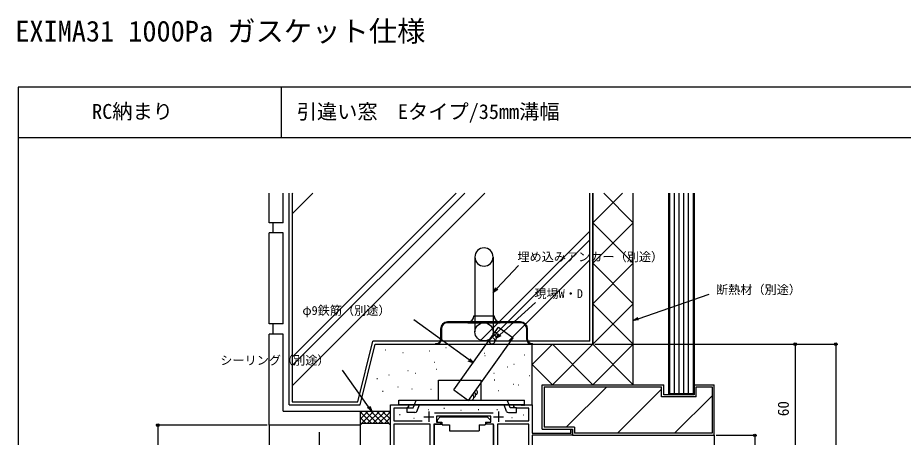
# Model space of a CAD drawing. Units: millimetres, scale not verified. Extents: x -437 to 438, y -681 to 678.
# Drawn here: x -436.9 to 0.6, y 471 to 678.4 of the extents above; entities that cross this region are included whole.
import ezdxf
from ezdxf.enums import TextEntityAlignment as Align

# ---------------------------------------------------------------- set-up
doc = ezdxf.new("R2010")
doc.units = ezdxf.units.MM
doc.header["$LTSCALE"] = 4
for name, color, linetype in [('0-1_USER1', 3, 'Continuous'), ('0-2_YKK_11', 7, 'Continuous'), ('0-3_YKK_12', 2, 'Continuous'), ('0-4_YKK_13', 4, 'Continuous'), ('0-5_YKK_D', 6, 'Continuous'), ('0-6_YKK_ZWAK', 7, 'Continuous'), ('0-7_YSS_K', 3, 'Continuous'), ('0-8_YSS_KE', 3, 'Continuous')]:
    doc.layers.add(name, color=color, linetype=linetype)
doc.styles.add('ＭＳ ゴシック', font='')
doc.styles.get('ＭＳ ゴシック').set_extended_font_data('MS Gothic')

msp = doc.modelspace()

# ---------------------------------------------------------------- linework, layer by layer
at = {"layer": '0-2_YKK_11'}
for p, q in [((-233.774, 483.73), (-233.774, 478.73)), ((-231.082, 483.16), (-202.072, 483.16)), ((-199.374, 483.73), (-199.374, 478.73)), ((-236.274, 481.23), (-231.274, 481.23)), ((-201.874, 481.23), (-196.874, 481.23))]:
    msp.add_line(p, q, dxfattribs=at)
for points in [[(-233.224, 477.53), (-251.144, 477.53), (-251.144, 457.03), (-252.774, 457.03), (-252.774, 487.03), (-243.774, 487.03), (-243.774, 486.03), (-244.866, 485.4), (-251.144, 485.4), (-251.144, 479.16), (-237.125, 479.16)], [(-196.024, 479.16), (-184.404, 479.16), (-184.404, 485.4), (-190.683, 485.4), (-191.774, 486.03), (-191.774, 487.03), (-188.233, 487.03), (-188.049, 486.91), (-187.499, 486.91), (-187.316, 487.03), (-187.233, 487.03), (-187.049, 486.91), (-186.499, 486.91), (-186.316, 487.03), (-182.774, 487.03), (-182.774, 473.03), (-163.674, 473.03), (-163.674, 475.03), (-162.774, 475.03), (-162.774, 472.03), (-182.774, 472.03), (-182.774, 457.03)], [(-201.824, 457.03), (-201.824, 477.53), (-205.174, 477.53), (-205.174, 478.53), (-203.174, 478.53), (-203.174, 481.53), (-229.974, 481.53), (-229.974, 478.53), (-227.974, 478.53), (-227.974, 477.53), (-231.324, 477.53), (-231.324, 457.03)], [(-233.224, 457.03), (-233.224, 477.53)], [(-184.404, 457.03), (-184.404, 477.53), (-199.924, 477.53), (-199.924, 457.03)]]:
    msp.add_lwpolyline(points, dxfattribs=at)
at = {"layer": '0-3_YKK_12'}
msp.add_line((-244.274, 487.03), (-191.274, 487.03), dxfattribs=at)
at = {"layer": '0-4_YKK_13'}
for p, q in [((-211.025, 560.132), (-211.025, 523.132)), ((-202.025, 560.132), (-202.025, 523.132)), ((-211.525, 531.032), (-201.525, 531.032)), ((-214.525, 528.032), (-224.525, 528.032)), ((-214.525, 527.632), (-224.525, 527.632)), ((-198.525, 528.032), (-214.525, 528.032)), ((-214.525, 527.632), (-198.525, 527.632)), ((-188.525, 528.032), (-198.525, 528.032)), ((-188.525, 527.632), (-198.525, 527.632)), ((-228.025, 524.532), (-228.025, 519.432)), ((-227.625, 524.532), (-227.625, 519.432)), ((-185.425, 519.432), (-185.425, 524.532)), ((-185.025, 519.432), (-185.025, 524.532)), ((-230.525, 517.432), (-230.525, 517.032)), ((-230.525, 517.432), (-230.025, 517.432)), ((-230.525, 517.032), (-230.025, 517.032)), ((-230.025, 517.032), (-183.025, 517.032)), ((-183.025, 517.432), (-182.525, 517.432)), ((-183.025, 517.032), (-182.525, 517.032)), ((-182.525, 517.032), (-182.525, 517.432)), ((-208.07, 499.33), (-208.07, 489.33)), ((-186.57, 487.03), (-248.57, 487.03)), ((-240.964, 487.03), (-240.035, 489.33)), ((-239.766, 483.856), (-238.484, 487.03)), ((-195.375, 483.855), (-196.657, 487.03)), ((-194.177, 487.03), (-195.106, 489.33)), ((-186.57, 487.03), (-186.57, 489.33)), ((-240.694, 483.23), (-244.57, 483.23)), ((-231.222, 477.23), (-231.222, 465.53)), ((-230.922, 477.53), (-227.283, 477.53)), ((-228.172, 481.13), (-229.772, 479.53)), ((-229.772, 479.53), (-229.772, 478.53)), ((-229.772, 478.53), (-227.372, 478.53)), ((-228.172, 481.13), (-204.972, 481.13)), ((-227.231, 477.23), (-223.572, 477.23)), ((-208.913, 477.23), (-205.913, 477.23)), ((-208.913, 477.23), (-208.913, 474.23)), ((-202.227, 477.529), (-205.865, 477.529)), ((-205.772, 478.53), (-203.372, 478.53)), ((-204.972, 481.13), (-203.372, 479.53)), ((-203.372, 479.53), (-203.372, 478.53)), ((-201.927, 477.229), (-201.928, 465.53))]:
    msp.add_line(p, q, dxfattribs=at)
for points in [[(-229.07, 489.33), (-229.07, 499.33), (-208.07, 499.33)], [(-248.57, 487.03), (-248.57, 489.33), (-186.57, 489.33)], [(-244.57, 483.23), (-244.57, 485.53), (-241.57, 485.53), (-240.964, 487.03)], [(-194.447, 483.23), (-190.571, 483.23), (-190.571, 485.53), (-193.571, 485.53), (-194.177, 487.03)], [(-227.372, 478.53), (-227.372, 478.03), (-227.231, 477.23)], [(-223.572, 477.23), (-223.572, 474.23), (-208.913, 474.23)], [(-205.772, 478.53), (-205.772, 478.03), (-205.913, 477.23)]]:
    msp.add_lwpolyline(points, dxfattribs=at)
msp.add_circle((-206.525, 523.132), 4.5, dxfattribs=at)
for centre, radius, start, end in [((-206.525, 560.132), 4.5, 0, 180), ((-206.525, 560.132), 4.5, 180, 0), ((-214.525, 531.032), 3, 270, 0), ((-198.525, 531.032), 3, 180, 270), ((-224.525, 524.532), 3.5, 90, 180), ((-224.525, 524.532), 3.1, 90, 180), ((-188.525, 524.532), 3.5, 0, 90), ((-188.525, 524.532), 3.1, 0, 90), ((-230.025, 519.432), 2.4, 270, 0), ((-230.025, 519.432), 2, 270, 0), ((-183.025, 519.432), 2.4, 180, 270), ((-183.025, 519.432), 2, 180, 270), ((-240.694, 484.23), 1, 270.00087, 338.00572), ((-194.447, 484.23), 1, 201.99428, 269.99913), ((-230.922, 477.23), 0.3, 90, 180), ((-202.227, 477.229), 0.3, 359.99647, 89.99647)]:
    msp.add_arc(centre, radius, start, end, dxfattribs=at)
at = {"layer": '0-5_YKK_D'}
for p, q in [((-151.775, 517.032), (-51.776, 517.032)), ((-151.775, 517.032), (-31.776, 517.032)), ((-52.776, 517.032), (-52.776, 457.03)), ((-32.776, 517.032), (-32.776, -132.97)), ((-313.772, 477.032), (-368.772, 477.032)), ((-367.772, 477.032), (-367.772, 457.03)), ((-91.776, 472.03), (-71.776, 472.03)), ((-72.776, 472.03), (-72.776, 457.03))]:
    msp.add_line(p, q, dxfattribs=at)
for points in [[(-202.025, 542.671), (-200.28, 544.53), (-189.519, 555.995)], [(-199.781, 544.063), (-202.025, 542.671), (-200.778, 544.998)], [(-132.775, 528.829), (-130.365, 529.664), (-95.277, 541.83)], [(-200.583, 519.963), (-198.694, 521.676), (-181.085, 537.648)], [(-130.142, 529.019), (-132.775, 528.829), (-130.589, 530.31)], [(-211.879, 507.767), (-213.939, 509.27), (-241.146, 529.121)], [(-198.235, 521.17), (-200.583, 519.963), (-199.153, 522.182)], [(-213.536, 509.822), (-211.879, 507.767), (-214.341, 508.718)], [(-262.055, 484.032), (-263.541, 486.104), (-276.509, 504.181)], [(-262.986, 486.502), (-262.055, 484.032), (-264.096, 485.705)], [(-287.772, 457.027), (-287.772, 464.024), (-287.772, 473.622)]]:
    msp.add_lwpolyline(points, dxfattribs=at)
for centre in [(-52.776, 517.032), (-32.776, 517.032), (-367.772, 477.032), (-72.776, 472.03)]:
    msp.add_circle(centre, 0.637, dxfattribs=at)
at = {"layer": '0-6_YKK_ZWAK'}
for p, q in [((-436.8, 644), (-436.8, -681)), ((438.2, 644), (-436.8, 644)), ((-306.8, 644), (-306.8, 619)), ((438.2, 619), (-436.8, 619))]:
    msp.add_line(p, q, dxfattribs=at)
at = {"layer": '0-7_YSS_K'}
for p, q in [((-301.275, 591.629), (-301.275, 488.532)), ((-220.334, 591.629), (-301.275, 510.689)), ((-300.944, 591.629), (-301.275, 591.299)), ((-216.091, 591.629), (-301.275, 506.446)), ((-291.045, 591.629), (-301.275, 581.399)), ((-206.192, 591.629), (-301.275, 496.546)), ((-154.275, 518.532), (-154.275, 591.629)), ((-152.775, 577.032), (-138.177, 591.629)), ((-132.775, 577.032), (-147.373, 591.629)), ((-112.476, 492.53), (-112.476, 591.629)), ((-110.176, 492.53), (-110.176, 591.629)), ((-107.876, 492.53), (-107.876, 591.629)), ((-105.576, 492.53), (-105.576, 591.629)), ((-132.775, 557.032), (-152.775, 577.032)), ((-152.775, 557.032), (-132.775, 577.032)), ((-154.275, 572.836), (-208.579, 518.532)), ((-154.275, 568.593), (-204.336, 518.532)), ((-154.275, 558.694), (-194.437, 518.532)), ((-132.775, 537.032), (-152.775, 557.032)), ((-152.775, 537.032), (-132.775, 557.032)), ((-152.775, 517.032), (-132.775, 537.032)), ((-132.775, 517.032), (-152.775, 537.032)), ((-199.383, 525.448), (-192.061, 520.213)), ((-268.946, 488.532), (-261.446, 518.532)), ((-154.275, 518.532), (-261.446, 518.532)), ((-214.212, 489.23), (-192.061, 520.213)), ((-182.774, 487.03), (-182.774, 517.032)), ((-182.774, 507.031), (-172.775, 517.032)), ((-152.773, 497.03), (-172.775, 517.032)), ((-172.775, 497.03), (-152.775, 517.032)), ((-152.776, 497.03), (-132.775, 517.032)), ((-132.775, 497.032), (-152.775, 517.032)), ((-255.227, 514.187), (-255.027, 514.187)), ((-246.616, 512.94), (-246.416, 512.94)), ((-233.694, 513.784), (-233.494, 513.784)), ((-225.443, 515.394), (-225.243, 515.394)), ((-206.325, 512.577), (-206.125, 512.577)), ((-231.078, 508.149), (-230.878, 508.149)), ((-206.147, 511.537), (-205.947, 511.537)), ((-186.731, 511.771), (-186.531, 511.771)), ((-244.158, 504.125), (-243.958, 504.125)), ((-230.007, 504.665), (-229.807, 504.665)), ((-194.918, 505.835), (-194.718, 505.835)), ((-191.836, 507.143), (-191.636, 507.143)), ((-172.773, 497.03), (-182.774, 507.031)), ((-259.453, 500.1), (-259.253, 500.1)), ((-253.617, 501.911), (-253.417, 501.911)), ((-240.534, 502.794), (-240.334, 502.794)), ((-201.697, 502.716), (-201.497, 502.716)), ((-201.468, 499.519), (-201.268, 499.519)), ((-184.189, 501.508), (-183.989, 501.508)), ((-249.189, 496.01), (-248.989, 496.01)), ((-242.171, 495.074), (-241.971, 495.074)), ((-232.814, 494.84), (-232.614, 494.84)), ((-221.533, 494.464), (-214.212, 489.23)), ((-192.037, 497.282), (-191.837, 497.282)), ((-189.538, 496.946), (-189.338, 496.946)), ((-176.774, 496.03), (-118.774, 496.03)), ((-176.774, 496.03), (-176.774, 476.03)), ((-165.912, 476.03), (-145.912, 496.03)), ((-140.627, 473.03), (-118.774, 494.883)), ((-118.774, 491.03), (-118.774, 496.03)), ((-101.774, 491.03), (-101.774, 496.03)), ((-101.774, 496.03), (-93.774, 496.03)), ((-93.774, 496.03), (-93.774, 473.03)), ((-256.635, 493.861), (-256.435, 493.861)), ((-199.597, 494.138), (-199.397, 494.138)), ((-101.774, 491.03), (-118.774, 491.03)), ((-112.343, 473.03), (-93.774, 491.599)), ((-301.275, 488.532), (-268.946, 488.532)), ((-267.772, 484.032), (-252.772, 484.032)), ((-267.772, 477.176), (-260.917, 484.031)), ((-267.772, 480.004), (-263.745, 484.031)), ((-267.772, 482.833), (-266.574, 484.031)), ((-267.772, 483.688), (-262.116, 478.031)), ((-265.287, 484.031), (-259.287, 478.031)), ((-264.088, 478.031), (-258.088, 484.031)), ((-262.459, 484.031), (-256.459, 478.031)), ((-261.26, 478.031), (-255.26, 484.031)), ((-259.63, 484.031), (-253.63, 478.031)), ((-258.432, 478.031), (-252.775, 483.688)), ((-256.802, 484.031), (-252.775, 480.004)), ((-253.974, 484.031), (-252.775, 482.833)), ((-248.237, 482.292), (-248.037, 482.292)), ((-234.04, 484.777), (-233.84, 484.777)), ((-226.321, 485.487), (-226.121, 485.487)), ((-218.069, 484.422), (-217.869, 484.422)), ((-209.373, 484.777), (-209.173, 484.777)), ((-200.145, 484.777), (-199.945, 484.777)), ((-187.19, 482.204), (-186.99, 482.204)), ((-312.772, 477.032), (-312.772, 217.03)), ((-267.772, 480.86), (-264.944, 478.031)), ((-266.772, 478.031), (-267.772, 477.031)), ((-267.772, 477.032), (-267.772, 446.524)), ((-266.772, 478.031), (-253.775, 478.031)), ((-255.603, 478.031), (-252.775, 480.86)), ((-253.775, 478.031), (-252.775, 477.031)), ((-241.228, 480.518), (-241.028, 480.518)), ((-192.869, 480.784), (-192.669, 480.784)), ((-161.774, 476.03), (-176.774, 476.03)), ((-161.774, 476.03), (-161.774, 473.03)), ((-93.774, 473.03), (-161.774, 473.03)), ((-92.776, 472.03), (-92.776, 217.03))]:
    msp.add_line(p, q, dxfattribs=at)
for points in [[(-102.776, 591.629), (-102.776, 492.03), (-115.276, 492.03), (-115.276, 591.629)], [(-103.276, 591.629), (-103.276, 492.53), (-114.776, 492.53), (-114.776, 591.629)], [(-221.533, 494.464), (-208.954, 512.06), (-199.383, 525.448)]]:
    msp.add_lwpolyline(points, dxfattribs=at)
for centre, start, end in [((-201.3, 521.439), 304.43628, 118.90478), ((-201.947, 520.086), 304.43628, 92.97159), ((-202.594, 518.733), 150.1514, 70.27066), ((-211.318, 493.278), 294.43687, 54.43687), ((-213.063, 490.838), 234.43687, 54.43687), ((-212.19, 492.058), 294.43687, 54.43687)]:
    msp.add_arc(centre, 1.5, start, end, dxfattribs=at)
at = {"layer": '0-8_YSS_KE'}
for p, q in [((-312.773, 577.031), (-312.773, 591.629)), ((-305.773, 577.031), (-305.773, 591.629)), ((-302.775, 487.032), (-302.775, 591.629)), ((-152.775, 517.032), (-152.775, 591.629)), ((-152.775, 591.629), (-152.775, 517.032)), ((-132.775, 497.03), (-132.775, 591.629)), ((-305.773, 577.031), (-312.773, 577.031)), ((-310.773, 572.031), (-310.773, 577.031)), ((-305.772, 572.031), (-312.773, 572.031)), ((-312.772, 527.031), (-312.772, 572.031)), ((-305.772, 527.031), (-305.772, 572.031)), ((-305.772, 527.031), (-312.773, 527.031)), ((-310.772, 522.031), (-310.772, 527.031)), ((-305.772, 522.031), (-312.773, 522.031)), ((-312.772, 477.031), (-312.772, 522.031)), ((-305.772, 484.032), (-305.772, 522.031)), ((-267.775, 487.032), (-260.275, 517.032)), ((-260.275, 517.032), (-152.775, 517.032)), ((-177.774, 497.03), (-117.774, 497.03)), ((-177.774, 475.03), (-177.774, 497.03)), ((-117.774, 492.03), (-117.774, 497.03)), ((-102.774, 497.03), (-92.774, 497.03)), ((-102.774, 492.03), (-102.774, 497.03)), ((-92.774, 472.03), (-92.774, 497.03)), ((-102.774, 492.03), (-117.774, 492.03)), ((-302.775, 487.032), (-267.775, 487.032)), ((-305.772, 484.032), (-267.772, 484.032)), ((-267.772, 484.032), (-267.772, 477.032)), ((-267.772, 477.032), (-312.772, 477.032)), ((-177.774, 475.03), (-162.774, 475.03)), ((-162.774, 472.03), (-162.774, 475.03)), ((-162.774, 472.03), (-92.774, 472.03))]:
    msp.add_line(p, q, dxfattribs=at)

# ---------------------------------------------------------------- texts
at = {"layer": '0-1_USER1', "style": 'ＭＳ ゴシック'}
for s, height, p in [('EXIMA31 1000Pa ガスケット仕様', 10.26, (-438.149, 663.54)), ('RC納まり', 7.331, (-400.209, 626.216)), ('引違い窓\u3000Eタイプ/35mm溝幅', 7.331, (-299.106, 626.131))]:
    msp.add_text(s, height=height, dxfattribs=at).set_placement(p, align=Align.BOTTOM_LEFT)
at = {"layer": '0-5_YKK_D', "style": 'ＭＳ ゴシック'}
for s, p in [('埋め込みアンカー（別途）', (-190.031, 556.71)), ('現場W・D', (-181.676, 538.5)), ('断熱材（別途）', (-91.923, 540.487)), ('φ9鉄筋（別途）', (-296.271, 530.212)), ('シーリング（別途）', (-336.859, 505.586))]:
    msp.add_text(s, height=4.399, dxfattribs=at).set_placement(p, align=Align.BOTTOM_LEFT)
msp.add_text('60', height=5.499, rotation=90, dxfattribs=at).set_placement((-54.276, 481.47), align=Align.BOTTOM_LEFT)

doc.saveas('drawing.dxf')
